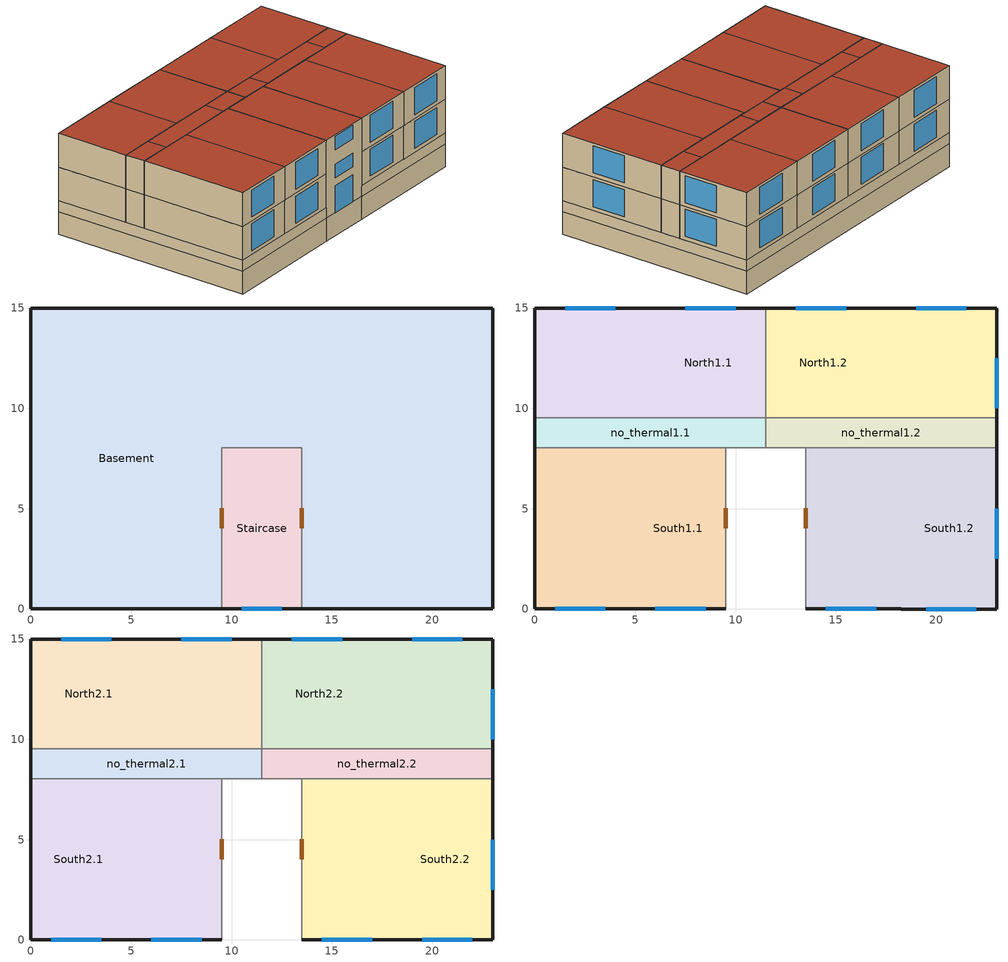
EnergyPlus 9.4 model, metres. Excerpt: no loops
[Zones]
Basement
 floor ground (Floor): 23,15 23,0 13.5,0 13.5,8.03 9.5,8.03 9.5,0 0,0 0,15 z-1.7
 wall outside (walls (External)): 13.5,0 23,0 23,15 0,15 0,0 9.5,0 z0:0.8
 wall to Staircase (walls (internal)): 9.5,0 9.5,8.03 11.5,8.03 13.5,8.03 13.5,0 z-1.7:0.8
 wall ground (walls (External)): 13.5,0 23,0 23,15 0,15 0,0 9.5,0 z-1.7:0
Staircase
 floor ground (Floor): 13.5,8.03 13.5,0 9.5,0 9.5,8.03 z-1.7
 wall outside (walls (External)): 9.5,0 13.5,0 z0:5.8
 wall to no_thermal2.1 (walls (internal)): 11.5,8.03 9.5,8.03 z3.3:5.8
 wall to no_thermal1.2 (walls (internal)): 13.5,8.03 11.5,8.03 z0.8:3.3
 wall to no_thermal1.1 (walls (internal)): 11.5,8.03 9.5,8.03 z0.8:3.3
 wall to no_thermal2.2 (walls (internal)): 13.5,8.03 11.5,8.03 z3.3:5.8
 wall to South1.2 (walls (internal)): 13.5,0 13.5,8.03 z0.8:3.3
 wall ground (walls (External)): 9.5,0 13.5,0 z-1.7:0
 wall to South2.2 (walls (internal)): 13.5,0 13.5,8.03 z3.3:5.8
 wall to South2.1 (walls (internal)): 9.5,8.03 9.5,0 z3.3:5.8
 wall to South1.1 (walls (internal)): 9.5,8.03 9.5,0 z0.8:3.3
 window (GlzSys_2): 10.5,0 12.5,0 z2.61:3.61; 10.5,0 12.5,0 z4.69:5.69
 window (Exterior Door): 10.5,0 12.5,0 z0:2
 door inside (Interior Door): 13.5,4.01 13.5,5.01 / 9.5,5.01 9.5,4.01 z0.8:2.8; 13.5,4.01 13.5,5.01 / 9.5,5.01 9.5,4.01 z3.3:5.3
 roof outside (Roof): 13.5,0 13.5,8.03 9.5,8.03 9.5,0 z5.8
North1.1
 floor to Basement (Floor): 11.5,15 11.5,9.53 5.75,9.53 5.75,15 z0.8; 5.75,15 5.75,9.53 0,9.53 0,15 z0.8
 wall outside (walls (External)): 11.5,15 5.75,15 0,15 0,9.53 z0.8:3.3
 wall to no_thermal1.1 (walls (internal)): 0,9.53 2.5,9.53 5.75,9.53 9,9.53 11.5,9.53 z0.8:3.3
 wall to North1.2 (walls (internal)): 11.5,9.53 11.5,15 z0.8:3.3
 window (GlzSys_2): 10,15 7.5,15 / 4,15 1.5,15 z1.1:3.1
North1.2
 floor to Basement (Floor): 17.25,15 17.25,9.53 11.5,9.53 11.5,15 z0.8; 23,15 23,9.53 17.25,9.53 17.25,15 z0.8
 wall outside (walls (External)): 23,9.53 23,15 17.25,15 11.5,15 z0.8:3.3
 wall to no_thermal1.2 (walls (internal)): 11.5,9.53 14,9.53 17.25,9.53 20.5,9.53 23,9.53 z0.8:3.3
 window (GlzSys_2): 15.5,15 13,15 / 23,10 23,12.5 / 21.5,15 19,15 z1.1:3.1
no_thermal1.1
 floor to Basement (Floor): 11.5,9.53 11.5,8.03 9,8.03 9,9.53 z0.8; 9,9.53 9,8.03 2.5,8.03 2.5,9.53 z0.8; 2.5,9.53 2.5,8.03 0,8.03 0,9.53 z0.8
 wall outside (walls (External)): 0,9.53 0,8.03 z0.8:3.3
 wall to no_thermal1.2 (walls (internal)): 11.5,8.03 11.5,9.53 z0.8:3.3
 wall to South1.1 (walls (internal)): 0,8.03 2.5,8.03 4.75,8.03 9,8.03 9.5,8.03 z0.8:3.3
no_thermal1.2
 floor to Basement (Floor): 20.5,9.53 20.5,8.03 14,8.03 14,9.53 z0.8; 14,9.53 14,8.03 11.5,8.03 11.5,9.53 z0.8; 23,9.53 23,8.03 20.5,8.03 20.5,9.53 z0.8
 wall outside (walls (External)): 23,8.03 23,9.53 z0.8:3.3
 wall to South1.2 (walls (internal)): 13.5,8.03 14,8.03 18.25,8.03 20.5,8.03 23,8.03 z0.8:3.3
South1.1
 floor to Basement (Floor): 9.5,8.03 9.5,0 4.75,0 4.75,8.03 z0.8; 4.75,8.03 4.75,0 0,0 0,8.03 z0.8
 wall outside (walls (External)): 0,8.03 0,0 4.75,0 9.5,0 z0.8:3.3
 window (GlzSys_2): 6,0 8.5,0 / 1,0 3.5,0 z1.1:3.1
South1.2
 floor to Basement (Floor): 18.25,8.03 18.25,0 13.5,0 13.5,8.03 z0.8; 23,8.03 23,0 18.25,0 18.25,8.03 z0.8
 wall outside (walls (External)): 13.5,0 18.25,0 23,0 23,8.03 z0.8:3.3
 window (GlzSys_2): 14.5,0 17,0 / 23,2.5 23,5 / 19.5,0 22,0 z1.1:3.1
North2.1
 floor to North1.1 (Floor): 5.75,15 5.75,9.53 0,9.53 0,15 z3.3; 11.5,15 11.5,9.53 5.75,9.53 5.75,15 z3.3
 wall outside (walls (External)): 11.5,15 5.75,15 0,15 0,9.53 z3.3:5.8
 wall to no_thermal2.1 (walls (internal)): 0,9.53 2.5,9.53 5.75,9.53 9,9.53 11.5,9.53 z3.3:5.8
 wall to North2.2 (walls (internal)): 11.5,9.53 11.5,15 z3.3:5.8
 window (GlzSys_2): 4,15 1.5,15 / 10,15 7.5,15 z3.6:5.6
 roof outside (Roof): 5.75,9.53 5.75,15 0,15 0,9.53 z5.8; 11.5,9.53 11.5,15 5.75,15 5.75,9.53 z5.8
North2.2
 floor to North1.2 (Floor): 17.25,15 17.25,9.53 11.5,9.53 11.5,15 z3.3; 23,15 23,9.53 17.25,9.53 17.25,15 z3.3
 wall outside (walls (External)): 23,9.53 23,15 17.25,15 11.5,15 z3.3:5.8
 wall to no_thermal2.2 (walls (internal)): 11.5,9.53 14,9.53 17.25,9.53 20.5,9.53 23,9.53 z3.3:5.8
 window (GlzSys_2): 15.5,15 13,15 / 21.5,15 19,15 / 23,10 23,12.5 z3.6:5.6
 roof outside (Roof): 17.25,9.53 17.25,15 11.5,15 11.5,9.53 z5.8; 23,9.53 23,15 17.25,15 17.25,9.53 z5.8
no_thermal2.1
 floor to no_thermal1.1 (Floor): 2.5,9.53 2.5,8.03 0,8.03 0,9.53 z3.3; 9,9.53 9,8.03 2.5,8.03 2.5,9.53 z3.3; 11.5,9.53 11.5,8.03 9,8.03 9,9.53 z3.3
 wall outside (walls (External)): 0,9.53 0,8.03 z3.3:5.8
 wall to South2.1 (walls (internal)): 0,8.03 2.5,8.03 4.75,8.03 9,8.03 9.5,8.03 z3.3:5.8
 wall to no_thermal2.2 (walls (internal)): 11.5,8.03 11.5,9.53 z3.3:5.8
 roof outside (Roof): 2.5,8.03 2.5,9.53 0,9.53 0,8.03 z5.8; 9,8.03 9,9.53 2.5,9.53 2.5,8.03 z5.8; 11.5,8.03 11.5,9.53 9,9.53 9,8.03 z5.8
no_thermal2.2
 floor to no_thermal1.2 (Floor): 14,9.53 14,8.03 11.5,8.03 11.5,9.53 z3.3; 20.5,9.53 20.5,8.03 14,8.03 14,9.53 z3.3; 23,9.53 23,8.03 20.5,8.03 20.5,9.53 z3.3
 wall outside (walls (External)): 23,8.03 23,9.53 z3.3:5.8
 wall to South2.2 (walls (internal)): 13.5,8.03 14,8.03 18.25,8.03 20.5,8.03 23,8.03 z3.3:5.8
 roof outside (Roof): 14,8.03 14,9.53 11.5,9.53 11.5,8.03 z5.8; 20.5,8.03 20.5,9.53 14,9.53 14,8.03 z5.8; 23,8.03 23,9.53 20.5,9.53 20.5,8.03 z5.8
South2.1
 floor to South1.1 (Floor): 4.75,8.03 4.75,0 0,0 0,8.03 z3.3; 9.5,8.03 9.5,0 4.75,0 4.75,8.03 z3.3
 wall outside (walls (External)): 0,8.03 0,0 4.75,0 9.5,0 z3.3:5.8
 window (GlzSys_2): 1,0 3.5,0 / 6,0 8.5,0 z3.6:5.6
 roof outside (Roof): 4.75,0 4.75,8.03 0,8.03 0,0 z5.8; 9.5,0 9.5,8.03 4.75,8.03 4.75,0 z5.8
South2.2
 floor to South1.2 (Floor): 18.25,8.03 18.25,0 13.5,0 13.5,8.03 z3.3; 23,8.03 23,0 18.25,0 18.25,8.03 z3.3
 wall outside (walls (External)): 13.5,0 18.25,0 23,0 23,8.03 z3.3:5.8
 window (GlzSys_2): 23,2.5 23,5 / 14.5,0 17,0 / 19.5,0 22,0 z3.6:5.6
 roof outside (Roof): 23,0 23,8.03 18.25,8.03 18.25,0 z5.8; 18.25,0 18.25,8.03 13.5,8.03 13.5,0 z5.8
[Building]
Building 1: North Axis {deg}=0
[Site:Location]
FRANKFURT AM MAIN: Latitude {deg}=50.05; Longitude {deg}=8.6; Time Zone {hr}=1; Elevation {m}=113
[SizingPeriod:DesignDay] Month=7; Day of Month=21; Day Type=SummerDesignDay; Daily Dry-Bulb Temperature Range {deltaC}=10.6; Dry-Bulb Temperature Range Modifier Type=DefaultMultipliers; Barometric Pressure {Pa}=99975; Wind Speed {m/s}=3.7; Wind Direction {deg}=210; Rain Indicator=No; Snow Indicator=No; Daylight Saving Time Indicator=No; Solar Model Indicator=ASHRAETau; ASHRAE Clear Sky Optical Depth for Beam Irradiance (taub)=0.467; ASHRAE Clear Sky Optical Depth for Diffuse Irradiance (taud)=1.949
Name | Maximum Dry-Bulb Temperature {C} | Humidity Condition Type | Wetbulb or DewPoint at Maximum Dry-Bulb {C} | Enthalpy at Maximum Dry-Bulb {J/kg}
FRANKFURT AM MAIN Ann Clg .4% Condns DB=>MWB | 30.8 | Wetbulb | 19.2
FRANKFURT AM MAIN Ann Clg .4% Condns DP=>MDB | 22.4 | Dewpoint | 18.5
FRANKFURT AM MAIN Ann Clg .4% Condns Enth=>MDB | 27.5 | Enthalpy |  | 59700
FRANKFURT AM MAIN Ann Clg .4% Condns WB=>MDB | 27.6 | Wetbulb | 20.6
[MaterialProperty:GlazingSpectralData]
Material Property Glazing Spectral Data 1: Wavelength 1 {micron}=0.3; Transmittance 1=0; Front Reflectance 1=0.047; Back Reflectance 1=0.049; Wavelength 2 {micron}=0.305; Transmittance 2=0.005; Front Reflectance 2=0.047; Back Reflectance 2=0.049; Wavelength 3 {micron}=0.31; Transmittance 3=0; Front Reflectance 3=0.047; Back Reflectance 3=0.048; Wavelength 4 {micron}=0.315; Transmittance 4=0.003; Front Reflectance 4=0.046; Back Reflectance 4=0.048; Wavelength 5 {micron}=0.32; Transmittance 5=0.019; Front Reflectance 5=0.046; Back Reflectance 5=0.048; Wavelength 6 {micron}=0.325; Transmittance 6=0.066; Front Reflectance 6=0.045; Back Reflectance 6=0.046; Wavelength 7 {micron}=0.33; Transmittance 7=0.16; Front Reflectance 7=0.045; Back Reflectance 7=0.047; Wavelength 8 {micron}=0.335; Transmittance 8=0.294; Front Reflectance 8=0.049; Back Reflectance 8=0.05; Wavelength 9 {micron}=0.34; Transmittance 9=0.437; Front Reflectance 9=0.055; Back Reflectance 9=0.056; Wavelength 10 {micron}=0.345; Transmittance 10=0.566; Front Reflectance 10=0.062; Back Reflectance 10=0.062; Wavelength 11 {micron}=0.35; Transmittance 11=0.671; Front Reflectance 11=0.069; Back Reflectance 11=0.069; Wavelength 12 {micron}=0.355; Transmittance 12=0.744; Front Reflectance 12=0.074; Back Reflectance 12=0.074; Wavelength 13 {micron}=0.36; Transmittance 13=0.793; Front Reflectance 13=0.078; Back Reflectance 13=0.078; Wavelength 14 {micron}=0.365; Transmittance 14=0.822; Front Reflectance 14=0.08; Back Reflectance 14=0.08; Wavelength 15 {micron}=0.37; Transmittance 15=0.832; Front Reflectance 15=0.081; Back Reflectance 15=0.081; Wavelength 16 {micron}=0.375; Transmittance 16=0.819; Front Reflectance 16=0.08; Back Reflectance 16=0.08; Wavelength 17 {micron}=0.38; Transmittance 17=0.809; Front Reflectance 17=0.079; Back Reflectance 17=0.079; Wavelength 18 {micron}=0.385; Transmittance 18=0.829; Front Reflectance 18=0.08; Back Reflectance 18=0.08; Wavelength 19 {micron}=0.39; Transmittance 19=0.853; Front Reflectance 19=0.082; Back Reflectance 19=0.082; Wavelength 20 {micron}=0.395; Transmittance 20=0.868; Front Reflectance 20=0.083; Back Reflectance 20=0.083; Wavelength 21 {micron}=0.4; Transmittance 21=0.875; Front Reflectance 21=0.083; Back Reflectance 21=0.083; Wavelength 22 {micron}=0.41; Transmittance 22=0.875; Front Reflectance 22=0.083; Back Reflectance 22=0.083; Wavelength 23 {micron}=0.42; Transmittance 23=0.873; Front Reflectance 23=0.083; Back Reflectance 23=0.083; Wavelength 24 {micron}=0.43; Transmittance 24=0.873; Front Reflectance 24=0.082; Back Reflectance 24=0.082; Wavelength 25 {micron}=0.44; Transmittance 25=0.873; Front Reflectance 25=0.082; Back Reflectance 25=0.082; Wavelength 26 {micron}=0.45; Transmittance 26=0.88; Front Reflectance 26=0.082; Back Reflectance 26=0.082; Wavelength 27 {micron}=0.46; Transmittance 27=0.887; Front Reflectance 27=0.082; Back Reflectance 27=0.082; Wavelength 28 {micron}=0.47; Transmittance 28=0.89; Front Reflectance 28=0.082; Back Reflectance 28=0.082; Wavelength 29 {micron}=0.48; Transmittance 29=0.892; Front Reflectance 29=0.083; Back Reflectance 29=0.083; Wavelength 30 {micron}=0.49; Transmittance 30=0.893; Front Reflectance 30=0.082; Back Reflectance 30=0.082; Wavelength 31 {micron}=0.5; Transmittance 31=0.894; Front Reflectance 31=0.082; Back Reflectance 31=0.082; Wavelength 32 {micron}=0.51; Transmittance 32=0.895; Front Reflectance 32=0.082; Back Reflectance 32=0.082; Wavelength 33 {micron}=0.52; Transmittance 33=0.895; Front Reflectance 33=0.082; Back Reflectance 33=0.082; Wavelength 34 {micron}=0.53; Transmittance 34=0.894; Front Reflectance 34=0.082; Back Reflectance 34=0.082; Wavelength 35 {micron}=0.54; Transmittance 35=0.893; Front Reflectance 35=0.081; Back Reflectance 35=0.081; Wavelength 36 {micron}=0.55; Transmittance 36=0.891; Front Reflectance 36=0.081; Back Reflectance 36=0.081; Wavelength 37 {micron}=0.56; Transmittance 37=0.888; Front Reflectance 37=0.081; Back Reflectance 37=0.081; Wavelength 38 {micron}=0.57; Transmittance 38=0.884; Front Reflectance 38=0.08; Back Reflectance 38=0.08; Wavelength 39 {micron}=0.58; Transmittance 39=0.881; Front Reflectance 39=0.08; Back Reflectance 39=0.08; Wavelength 40 {micron}=0.59; Transmittance 40=0.876; Front Reflectance 40=0.079; Back Reflectance 40=0.079; Wavelength 41 {micron}=0.6; Transmittance 41=0.871; Front Reflectance 41=0.079; Back Reflectance 41=0.079; Wavelength 42 {micron}=0.61; Transmittance 42=0.865; Front Reflectance 42=0.078; Back Reflectance 42=0.078; Wavelength 43 {micron}=0.62; Transmittance 43=0.859; Front Reflectance 43=0.077; Back Reflectance 43=0.077; Wavelength 44 {micron}=0.63; Transmittance 44=0.853; Front Reflectance 44=0.077; Back Reflectance 44=0.077; Wavelength 45 {micron}=0.64; Transmittance 45=0.847; Front Reflectance 45=0.076; Back Reflectance 45=0.076; Wavelength 46 {micron}=0.65; Transmittance 46=0.84; Front Reflectance 46=0.075; Back Reflectance 46=0.075; Wavelength 47 {micron}=0.66; Transmittance 47=0.833; Front Reflectance 47=0.075; Back Reflectance 47=0.075; Wavelength 48 {micron}=0.67; Transmittance 48=0.826; Front Reflectance 48=0.074; Back Reflectance 48=0.074; Wavelength 49 {micron}=0.68; Transmittance 49=0.818; Front Reflectance 49=0.073; Back Reflectance 49=0.073; Wavelength 50 {micron}=0.69; Transmittance 50=0.81; Front Reflectance 50=0.073; Back Reflectance 50=0.073; Wavelength 51 {micron}=0.7; Transmittance 51=0.802; Front Reflectance 51=0.072; Back Reflectance 51=0.072; Wavelength 52 {micron}=0.71; Transmittance 52=0.794; Front Reflectance 52=0.071; Back Reflectance 52=0.072; Wavelength 53 {micron}=0.72; Transmittance 53=0.786; Front Reflectance 53=0.071; Back Reflectance 53=0.071; Wavelength 54 {micron}=0.73; Transmittance 54=0.777; Front Reflectance 54=0.07; Back Reflectance 54=0.07; Wavelength 55 {micron}=0.74; Transmittance 55=0.769; Front Reflectance 55=0.069; Back Reflectance 55=0.07; Wavelength 56 {micron}=0.75; Transmittance 56=0.761; Front Reflectance 56=0.069; Back Reflectance 56=0.069; Wavelength 57 {micron}=0.76; Transmittance 57=0.752; Front Reflectance 57=0.068; Back Reflectance 57=0.068; Wavelength 58 {micron}=0.77; Transmittance 58=0.744; Front Reflectance 58=0.067; Back Reflectance 58=0.068; Wavelength 59 {micron}=0.78; Transmittance 59=0.736; Front Reflectance 59=0.067; Back Reflectance 59=0.067; Wavelength 60 {micron}=0.79; Transmittance 60=0.729; Front Reflectance 60=0.066; Back Reflectance 60=0.066; Wavelength 61 {micron}=0.8; Transmittance 61=0.722; Front Reflectance 61=0.066; Back Reflectance 61=0.066; Wavelength 62 {micron}=0.81; Transmittance 62=0.715; Front Reflectance 62=0.065; Back Reflectance 62=0.066; Wavelength 63 {micron}=0.82; Transmittance 63=0.71; Front Reflectance 63=0.065; Back Reflectance 63=0.065; Wavelength 64 {micron}=0.83; Transmittance 64=0.702; Front Reflectance 64=0.064; Back Reflectance 64=0.065; Wavelength 65 {micron}=0.84; Transmittance 65=0.698; Front Reflectance 65=0.064; Back Reflectance 65=0.064; Wavelength 66 {micron}=0.85; Transmittance 66=0.69; Front Reflectance 66=0.063; Back Reflectance 66=0.064; Wavelength 67 {micron}=0.86; Transmittance 67=0.687; Front Reflectance 67=0.065; Back Reflectance 67=0.065; Wavelength 68 {micron}=0.87; Transmittance 68=0.681; Front Reflectance 68=0.067; Back Reflectance 68=0.067; Wavelength 69 {micron}=0.88; Transmittance 69=0.677; Front Reflectance 69=0.065; Back Reflectance 69=0.066; Wavelength 70 {micron}=0.89; Transmittance 70=0.673; Front Reflectance 70=0.066; Back Reflectance 70=0.066; Wavelength 71 {micron}=0.9; Transmittance 71=0.67; Front Reflectance 71=0.065; Back Reflectance 71=0.066; Wavelength 72 {micron}=0.91; Transmittance 72=0.667; Front Reflectance 72=0.065; Back Reflectance 72=0.065; Wavelength 73 {micron}=0.92; Transmittance 73=0.664; Front Reflectance 73=0.064; Back Reflectance 73=0.064; Wavelength 74 {micron}=0.93; Transmittance 74=0.66; Front Reflectance 74=0.063; Back Reflectance 74=0.063; Wavelength 75 {micron}=0.94; Transmittance 75=0.658; Front Reflectance 75=0.064; Back Reflectance 75=0.064; Wavelength 76 {micron}=0.95; Transmittance 76=0.656; Front Reflectance 76=0.063; Back Reflectance 76=0.063; Wavelength 77 {micron}=0.96; Transmittance 77=0.654; Front Reflectance 77=0.061; Back Reflectance 77=0.061; Wavelength 78 {micron}=0.97; Transmittance 78=0.653; Front Reflectance 78=0.062; Back Reflectance 78=0.062; Wavelength 79 {micron}=0.98; Transmittance 79=0.651; Front Reflectance 79=0.061; Back Reflectance 79=0.062; Wavelength 80 {micron}=0.99; Transmittance 80=0.649; Front Reflectance 80=0.061; Back Reflectance 80=0.062; Wavelength 81 {micron}=1; Transmittance 81=0.648; Front Reflectance 81=0.059; Back Reflectance 81=0.06; Wavelength 82 {micron}=1.05; Transmittance 82=0.645; Front Reflectance 82=0.059; Back Reflectance 82=0.06; Wavelength 83 {micron}=1.1; Transmittance 83=0.645; Front Reflectance 83=0.058; Back Reflectance 83=0.059; Wavelength 84 {micron}=1.15; Transmittance 84=0.647; Front Reflectance 84=0.059; Back Reflectance 84=0.059; Wavelength 85 {micron}=1.2; Transmittance 85=0.653; Front Reflectance 85=0.059; Back Reflectance 85=0.059; Wavelength 86 {micron}=1.25; Transmittance 86=0.661; Front Reflectance 86=0.058; Back Reflectance 86=0.059; Wavelength 87 {micron}=1.3; Transmittance 87=0.673; Front Reflectance 87=0.06; Back Reflectance 87=0.06; Wavelength 88 {micron}=1.35; Transmittance 88=0.687; Front Reflectance 88=0.06; Back Reflectance 88=0.06; Wavelength 89 {micron}=1.4; Transmittance 89=0.702; Front Reflectance 89=0.061; Back Reflectance 89=0.061; Wavelength 90 {micron}=1.45; Transmittance 90=0.722; Front Reflectance 90=0.061; Back Reflectance 90=0.062; Wavelength 91 {micron}=1.5; Transmittance 91=0.741; Front Reflectance 91=0.063; Back Reflectance 91=0.064; Wavelength 92 {micron}=1.55; Transmittance 92=0.757; Front Reflectance 92=0.063; Back Reflectance 92=0.064; Wavelength 93 {micron}=1.6; Transmittance 93=0.769; Front Reflectance 93=0.065; Back Reflectance 93=0.065; Wavelength 94 {micron}=1.65; Transmittance 94=0.775; Front Reflectance 94=0.065; Back Reflectance 94=0.064; Wavelength 95 {micron}=1.7; Transmittance 95=0.779; Front Reflectance 95=0.064; Back Reflectance 95=0.065; Wavelength 96 {micron}=1.75; Transmittance 96=0.779; Front Reflectance 96=0.065; Back Reflectance 96=0.065; Wavelength 97 {micron}=1.8; Transmittance 97=0.777; Front Reflectance 97=0.065; Back Reflectance 97=0.065; Wavelength 98 {micron}=1.85; Transmittance 98=0.776; Front Reflectance 98=0.065; Back Reflectance 98=0.063; Wavelength 99 {micron}=1.9; Transmittance 99=0.773; Front Reflectance 99=0.062; Back Reflectance 99=0.062; Wavelength 100 {micron}=1.95; Transmittance 100=0.773; Front Reflectance 100=0.065; Back Reflectance 100=0.065; Wavelength 101 {micron}=2; Transmittance 101=0.772; Front Reflectance 101=0.065; Back Reflectance 101=0.065; Wavelength 102 {micron}=2.05; Transmittance 102=0.774; Front Reflectance 102=0.064; Back Reflectance 102=0.064; Wavelength 103 {micron}=2.1; Transmittance 103=0.775; Front Reflectance 103=0.064; Back Reflectance 103=0.065; Wavelength 104 {micron}=2.15; Transmittance 104=0.773; Front Reflectance 104=0.065; Back Reflectance 104=0.065; Wavelength 105 {micron}=2.2; Transmittance 105=0.758; Front Reflectance 105=0.064; Back Reflectance 105=0.065; Wavelength 106 {micron}=2.25; Transmittance 106=0.759; Front Reflectance 106=0.064; Back Reflectance 106=0.064; Wavelength 107 {micron}=2.3; Transmittance 107=0.766; Front Reflectance 107=0.065; Back Reflectance 107=0.065; Wavelength 108 {micron}=2.35; Transmittance 108=0.767; Front Reflectance 108=0.064; Back Reflectance 108=0.065; Wavelength 109 {micron}=2.4; Transmittance 109=0.766; Front Reflectance 109=0.064; Back Reflectance 109=0.064; Wavelength 110 {micron}=2.45; Transmittance 110=0.757; Front Reflectance 110=0.064; Back Reflectance 110=0.064; Wavelength 111 {micron}=2.5; Transmittance 111=0.75; Front Reflectance 111=0.063; Back Reflectance 111=0.063
[Material] Thermal Absorptance=0.9
Name | Roughness | Thickness {m} | Conductivity {W/m-K} | Density {kg/m3} | Specific Heat {J/kg-K} | Solar Absorptance | Visible Absorptance
AcousticLayer (Polyurethan) | Smooth | 0.005 | 0.03 | 30 | 1350 | 0.7 | 0.7
FloorTiles(CeramicWhite) | Smooth | 0.01 | 1.6 | 2410 | 720 | 0.7 | 0.7
hollow bricks (External walls) | MediumRough | 0.35 | 0.68 | 1850 | 840 | 0.7 | 0.7
hollow bricks (Internal walls) | MediumRough | 0.1 | 0.68 | 1850 | 840 | 0.7 | 0.7
MineralWool (insulation) | MediumRough | 0.02 | 0.033 | 110 | 1030 | 0.7 | 0.7
plaster | Smooth | 0.01 | 1.163 | 1856 | 1400 | 0.7 | 0.7
Plywood | MediumSmooth | 0.035 | 0.217 | 5970 | 9423.97 | 0.6 | 0.6
Reinforced concrete | Smooth | 0.125 | 2.3 | 2300 | 1400 | 0.7 | 0.7
RoofMembrane(P.V.C.) | Smooth | 0.006 | 0.16 | 1200 | 1000 | 0.7 | 0.7
[WindowMaterial:Gas]
Gap_1_W_0_0120: Gas Type=Air; Thickness {m}=0.012
[WindowMaterial:Glazing] Infrared Transmittance at Normal Incidence=0; Front Side Infrared Hemispherical Emissivity=0.84; Back Side Infrared Hemispherical Emissivity=0.84
Name | Optical Data Type | Thickness {m} | Solar Transmittance at Normal Incidence | Front Side Solar Reflectance at Normal Incidence | Back Side Solar Reflectance at Normal Incidence | Visible Transmittance at Normal Incidence | Front Side Visible Reflectance at Normal Incidence | Back Side Visible Reflectance at Normal Incidence | Conductivity {W/m-K} | Dirt Correction Factor for Solar and Visible Transmittance | Solar Diffusing | Window Glass Spectral Data Set
Clear 5mm External Door | SpectralAverage | 0.005 | 0.837 | 0.075 | 0.075 | 0.898 | 0.081 | 0.081 | 0.9 | 1 | No
Glass_103_Layer | Spectral | 0.005715 |  |  |  |  |  |  | 1 |  |  | Material Property Glazing Spectral Data 1
[Construction]
Exterior Door: Clear 5mm External Door
Floor: plaster, Reinforced concrete, MineralWool (insulation), AcousticLayer (Polyurethan), FloorTiles(CeramicWhite)
GlzSys_2: Glass_103_Layer, Gap_1_W_0_0120, Glass_103_Layer
Interior Door: Plywood
Roof: Reinforced concrete, RoofMembrane(P.V.C.), MineralWool (insulation), plaster
walls (External): plaster, hollow bricks (External walls), plaster
walls (internal): plaster, hollow bricks (Internal walls), plaster
[Zone] Multiplier=1
Name | Part of Total Floor Area
Basement; Staircase | No
North1.1; North1.2; North2.1; North2.2; no_thermal1.1; no_thermal1.2; no_thermal2.1; no_thermal2.2; South1.1; South1.2; South2.1; South2.2 | Yes
[InternalMass] Construction=walls (internal)
Name | Zone or ZoneList | Surface Area {m2}
Merged Surface 163 - Surface 182 | North1.1 | 13.675
Merged Surface 190 - Surface 199 | North1.2 | 13.675
Merged Surface 79 - Surface 84 | North2.1 | 13.675
Merged Surface 127 - Surface 132 | North2.2 | 13.675
Merged Surface 141 - Surface 168; Merged Surface 171 - Surface 176 | no_thermal1.1 | 3.75
Merged Surface 204 - Surface 226; Merged Surface 207 - Surface 219 | no_thermal1.2 | 3.75
Merged Surface 57 - Surface 62; Merged Surface 65 - Surface 71 | no_thermal2.1 | 3.75
Merged Surface 105 - Surface 116; Merged Surface 113 - Surface 120 | no_thermal2.2 | 3.75
Merged Surface 149 - Surface 153 | South1.1 | 20.075
Merged Surface 213 - Surface 233 | South1.2 | 20.075
Merged Surface 22 - Surface 26 | South2.1 | 20.075
Merged Surface 91 - Surface 98 | South2.2 | 20.075
